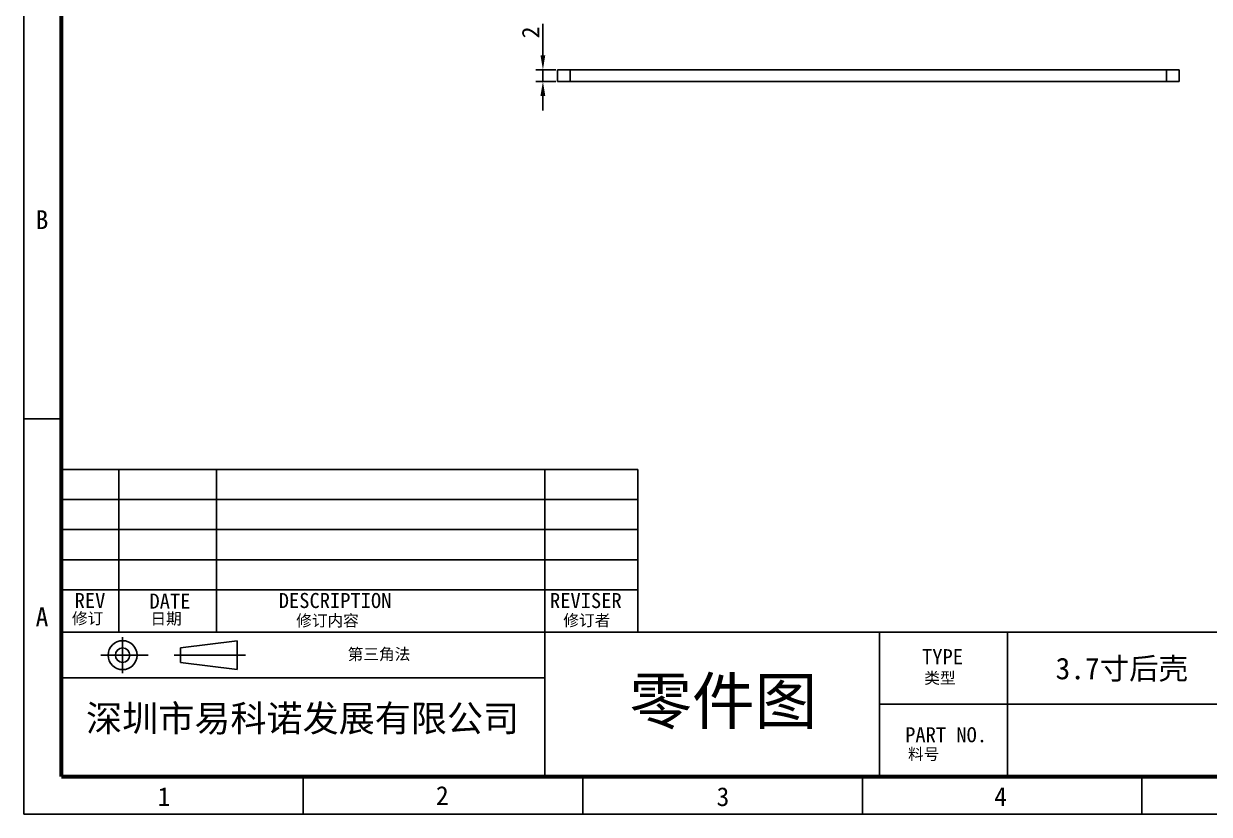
# Model space of a CAD drawing. Header units: millimetres. Extents: x 16785 to 17171, y 29514 to 29787.
# Drawn here: x 16784.7 to 16989.4, y 29513.6 to 29650 of the extents above; entities that cross this region are included whole.
import ezdxf
from ezdxf.enums import TextEntityAlignment as Align

# ---------------------------------------------------------------- set-up
doc = ezdxf.new("R2010")
doc.units = ezdxf.units.MM
doc.header["$PDMODE"] = 2
doc.layers.add('title bar', color=7, linetype='Continuous')
doc.styles.get("Standard").update_dxf_attribs({"font": ''})
doc.styles.add('style3', font='')
doc.styles.add('宝明', font='')
doc.styles.get('Standard').set_extended_font_data('SimSun')
doc.styles.get('style3').set_extended_font_data('SimSun')
doc.styles.get('宝明').set_extended_font_data('SimHei')
doc.dimstyles.new('ISO-25', dxfattribs={"dimtxt": 3, "dimasz": 2.5, "dimexe": 1.25, "dimexo": 0.3, "dimtad": 1, "dimdsep": 46, "dimtxsty": 'Standard', "dimcen": 2.5, "dimclrd": 5, "dimclre": 5, "dimadec": 0, "dimazin": 0, "dimtfac": 1, "dimtmove": 0, "dimatfit": 3, "dimfxl": 1, "dimarcsym": 0})

# ---------------------------------------------------------------- blocks, each defined once
blk = doc.blocks.new('*D5')
at = {"color": 5, "lineweight": -2}
for p, q in [((16874.33, 29644.58), (16874.33, 29649.99)), ((16876.56, 29642.08), (16873.08, 29642.08)), ((16874.33, 29640.08), (16874.33, 29642.08)), ((16876.56, 29640.08), (16873.08, 29640.08)), ((16874.33, 29637.58), (16874.33, 29635.08))]:
    blk.add_line(p, q, dxfattribs=at)
at = {"color": 5}
for points in [[(16873.91, 29644.58), (16874.74, 29644.58), (16874.33, 29642.08)], [(16873.91, 29637.58), (16874.74, 29637.58), (16874.33, 29640.08)]]:
    blk.add_solid(points, dxfattribs=at)
at = {"layer": 'Defpoints', "color": 0}
for p in [(16874.33, 29642.08), (16876.86, 29642.08), (16876.86, 29640.08)]:
    blk.add_point(p, dxfattribs=at)
at = {"color": 0, "insert": (16872.2, 29648.53), "char_height": 3, "attachment_point": 5, "rotation": 90}
blk.add_mtext('2', dxfattribs=at)

msp = doc.modelspace()

# ---------------------------------------------------------------- linework, layer by layer
at = {"color": 7, "linetype": 'Continuous'}
for p, q in [((16876.858, 29640.077), (16876.858, 29642.077)), ((16984.148, 29642.077), (16876.858, 29642.077)), ((16984.148, 29640.077), (16984.148, 29642.077)), ((16984.148, 29640.077), (16876.858, 29640.077))]:
    msp.add_line(p, q, dxfattribs=at)
at = {"color": 9, "linetype": 'Continuous'}
for p, q in [((16879.008, 29640.077), (16879.008, 29642.077)), ((16981.998, 29640.077), (16981.998, 29642.077))]:
    msp.add_line(p, q, dxfattribs=at)
at = {"layer": 'title bar', "color": 0}
for p, q in [((16784.696, 29513.588), (16784.696, 29786.587)), ((16784.696, 29581.838), (16791.196, 29581.838)), ((16791.196, 29573.124), (16890.711, 29573.124)), ((16801.097, 29573.124), (16801.097, 29545.048)), ((16817.997, 29573.124), (16817.997, 29545.048)), ((16874.684, 29573.124), (16874.684, 29545.048)), ((16890.711, 29573.124), (16890.711, 29545.048)), ((16791.196, 29567.924), (16890.711, 29567.924)), ((16791.196, 29567.924), (16890.711, 29567.924)), ((16791.196, 29562.724), (16890.711, 29562.724)), ((16791.196, 29557.524), (16890.711, 29557.524)), ((16791.196, 29552.324), (16890.711, 29552.324)), ((16791.196, 29545.048), (17164.294, 29545.048)), ((16801.77, 29544.177), (16801.77, 29537.924)), ((16811.771, 29542.299), (16821.556, 29543.547)), ((16821.556, 29543.547), (16821.556, 29538.555)), ((16874.684, 29545.048), (16874.684, 29520.088)), ((16932.431, 29545.048), (16932.431, 29520.088)), ((16954.531, 29545.048), (16954.531, 29520.088)), ((16811.771, 29542.299), (16811.771, 29539.803)), ((16798.032, 29541.051), (16806.177, 29541.051)), ((16810.671, 29541.051), (16822.985, 29541.051)), ((16811.771, 29539.803), (16821.556, 29538.555)), ((16874.684, 29537.165), (16791.196, 29537.165)), ((16996.391, 29532.568), (16932.431, 29532.568)), ((16832.958, 29520.088), (16832.958, 29513.588)), ((16881.221, 29520.088), (16881.221, 29513.588)), ((16929.483, 29520.088), (16929.483, 29513.588)), ((16977.745, 29520.088), (16977.745, 29513.588)), ((17170.794, 29513.588), (16784.696, 29513.588))]:
    msp.add_line(p, q, dxfattribs=at)
at = {"layer": 'title bar', "color": 0, "const_width": 0.65}
for points in [[(16791.196, 29780.087), (16791.196, 29520.088)], [(16791.196, 29520.088), (17164.294, 29520.088), (17164.294, 29780.087), (16791.196, 29780.087)]]:
    msp.add_lwpolyline(points, dxfattribs=at)
at = {"layer": 'title bar', "color": 0}
for radius in [2.496, 1.248]:
    msp.add_circle((16801.77, 29541.051), radius, dxfattribs=at)

# ---------------------------------------------------------------- texts
at = {"insert": (16962.837, 29540.617), "char_height": 3.7298, "attachment_point": 1, "style": 'style3'}
msp.add_mtext('3.7寸后壳', dxfattribs=at)
at = {"layer": 'title bar', "color": 0, "style": '宝明'}
for s, height, p in [('B', 3.25, (16786.746, 29614.589)), ('REV', 2.6, (16793.487, 29549.178)), ('DATE', 2.6, (16806.407, 29549.085)), ('DESCRIPTION', 2.59999, (16828.727, 29549.185)), ('REVISER', 2.6, (16875.55, 29549.177)), ('A', 3.25, (16786.746, 29546.034)), ('1', 3.25, (16807.806, 29515.006)), ('2', 3.25, (16855.861, 29515.199)), ('3', 3.25, (16904.301, 29515.006)), ('4', 3.25, (16952.239, 29515.006))]:
    msp.add_text(s, height=height, dxfattribs=at).set_placement(p)
at = {"layer": 'title bar', "color": 0, "linetype": 'Continuous', "style": '宝明'}
for s, p in [('修订', (16793.03, 29546.404)), ('日期', (16806.572, 29546.357)), ('修订内容', (16831.737, 29546.03)), ('修订者', (16877.858, 29546.075)), ('第三角法', (16840.627, 29540.231)), ('类型', (16940.17, 29536.121)), ('料号', (16937.363, 29522.977))]:
    msp.add_text(s, height=1.9821, dxfattribs=at).set_placement(p)
at = {"layer": 'title bar', "color": 0, "style": '宝明'}
for s, p in [('TYPE', (16943.318, 29540.788)), ('PART NO.', (16943.939, 29527.319))]:
    msp.add_text(s, height=2.6, dxfattribs=at).set_placement(p, align=Align.MIDDLE)
at = {"layer": 'title bar', "color": 0, "attachment_point": 1, "style": '宝明'}
for s, insert, char_height, width in [('{\\fSimSun|b0|i0|c134|p54;零件图}', (16889.253, 29537.108), 7.92846, 130.90465), ('{\\fSimSun|b0|i0|c134|p54;深圳市易科诺发展有限公司}', (16795.467, 29532.429), 4.56679, 100.00021)]:
    msp.add_mtext(s, dxfattribs=dict(at, insert=insert, char_height=char_height, width=width))

# ---------------------------------------------------------------- dimensions: what is measured, and where the dimension line sits
dim = msp.add_linear_dim(base=(16874.325, 29642.077), p1=(16876.858, 29640.077), p2=(16876.858, 29642.077), angle=90, dimstyle='ISO-25')
dim.commit()
dim.dimension.update_dxf_attribs({"geometry": '*D5', "text_midpoint": (16872.2, 29648.532)})

doc.saveas('drawing.dxf')
